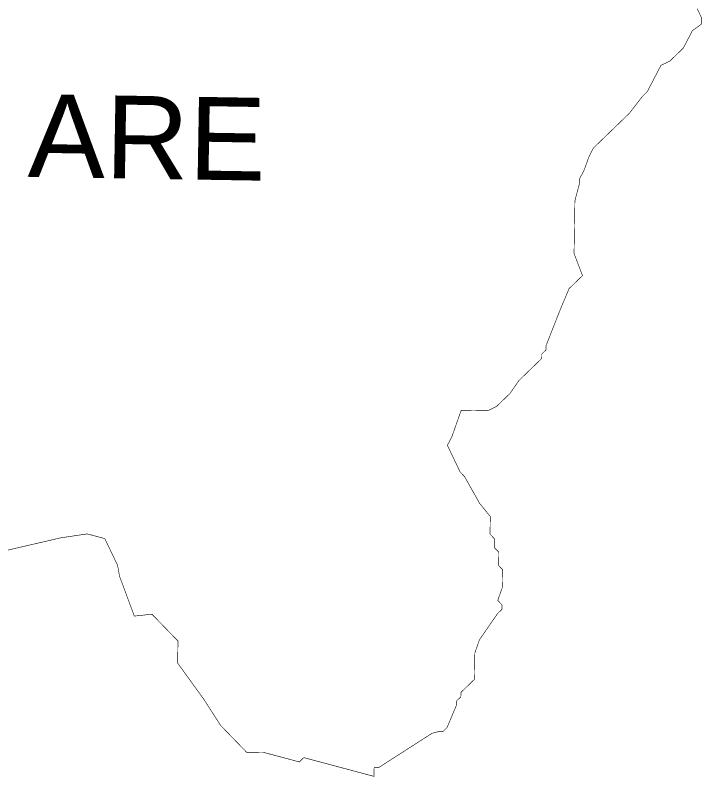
# Model space of a CAD drawing. Header units: metres. Extents: x 303225 to 310226, y 1935525 to 1940748.
# Drawn here: x 307805 to 310123, y 1935564 to 1938137 of the extents above; entities that cross this region are included whole.
import ezdxf

# ---------------------------------------------------------------- set-up
doc = ezdxf.new("R2010")
doc.units = ezdxf.units.M
doc.layers.add('VILLAGE NAME', color=250, linetype='Continuous')
doc.styles.get("Standard").update_dxf_attribs({"font": 'simplex.shx'})

msp = doc.modelspace()

# ---------------------------------------------------------------- linework, layer by layer
at = {"color": 6, "const_width": 2, "flags": 128}
msp.add_lwpolyline([(310107.4, 1938158.9), (310121.8, 1938128.9), (310121.8, 1938106.6), (310091.3, 1938084.7), (310060.5, 1938025.6), (310015.1, 1937981.7), (309985.1, 1937967.3), (309939, 1937878.7), (309923.9, 1937864.1), (309878.2, 1937805.2), (309757.1, 1937688.1), (309741.8, 1937658.6), (309726.1, 1937614.2), (309710.8, 1937584.7), (309710.5, 1937569.8), (309694.6, 1937510.5), (309691.7, 1937331.8), (309720.2, 1937256.9), (309674.8, 1937213), (309645.7, 1937143.6), (309597.2, 1937020.6), (309596.9, 1937005.8), (309581.8, 1936991.1), (309581.6, 1936976.2), (309505.9, 1936903), (309475.4, 1936858.8), (309430, 1936814.9), (309400, 1936800.5), (309310.6, 1936802), (309279.4, 1936713.1), (309264, 1936683.6), (309307.2, 1936593.5), (309321.8, 1936578.4), (309372.5, 1936488.2), (309408.9, 1936443), (309408, 1936383.4), (309422.6, 1936368.3), (309422.1, 1936338.5), (309436.8, 1936323.4), (309436, 1936278.7), (309450.7, 1936263.5), (309449.7, 1936204), (309434.1, 1936159.6), (309448.7, 1936144.4), (309448.4, 1936129.6), (309433.3, 1936114.9), (309372.3, 1936026.6), (309356.7, 1935982.2), (309355.2, 1935892.8), (309309.8, 1935848.9), (309309.5, 1935834), (309294.4, 1935819.4), (309294.1, 1935804.5), (309263.2, 1935730.5), (309248, 1935715.9), (309233.1, 1935716.2), (309212.1, 1935710.7), (309144.4, 1935667.2), (309031.7, 1935594.7), (309016.8, 1935594.9), (309016.3, 1935565.2), (308779.4, 1935628.6), (308764.3, 1935614), (308645.8, 1935645.7), (308586.3, 1935646.7), (308498.5, 1935737.4), (308441.7, 1935825.7), (308353.3, 1935948.1), (308354.5, 1936022.4), (308266.7, 1936113.1), (308207.1, 1936106.7), (308157.3, 1936241.3), (308150.5, 1936278.7), (308107.3, 1936368.6), (308048.1, 1936384.4), (307958.6, 1936371.1), (307779.4, 1936329.4)], dxfattribs=at)

# ---------------------------------------------------------------- texts
at = {"layer": 'VILLAGE NAME', "insert": (307851, 1937870.4), "char_height": 279.599, "attachment_point": 1, "rotation": 359.0535}
msp.add_mtext_dynamic_manual_height_columns('{\\fArial|b0|i0|c0|p34;ARE}', width=921.736, gutter_width=1398, heights=[0], dxfattribs=at)

doc.saveas('drawing.dxf')
